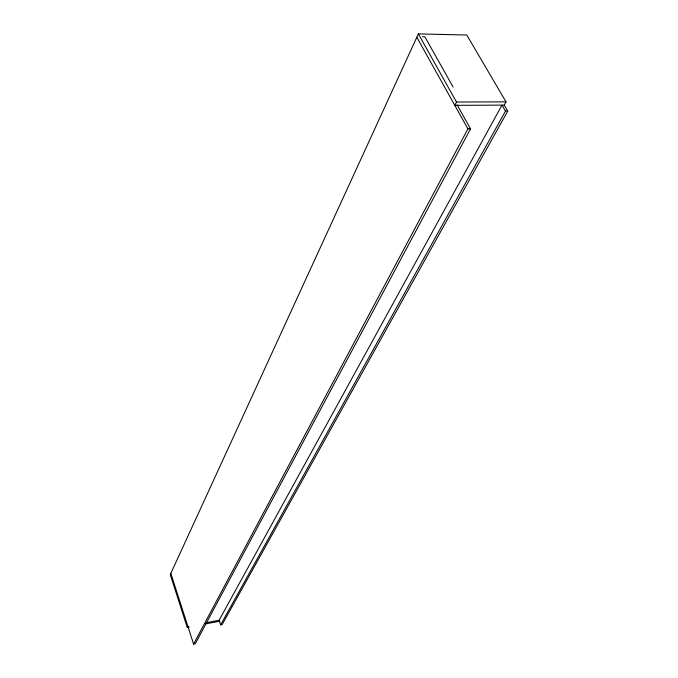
<?xml version="1.0" encoding="UTF-8"?>
<svg xmlns="http://www.w3.org/2000/svg" width="678" height="678" viewBox="0 0 678 678"><rect width="100%" height="100%" fill="white"/><g stroke="black" fill="none" stroke-linecap="round" stroke-linejoin="round"><path stroke-width="1.02" d="M220.638 624.853L505.466 111.099L501.983 105.132L219.104 620.277L220.638 624.853L222.147 624.565L507.72 111.082L504.229 105.115L506.025 101.87L466.795 35.027L418.36 33.9L170.28 574.613L187.221 627.387L189.272 626.997M187.221 627.387L187.823 626.209M418.36 33.9L456.497 102.031L454.802 105.344L504.229 105.115M457.082 104.802L470.524 128.837L195.281 643.761L193.577 644.1L467.93 128.871L416.817 37.256M205.637 623.879L219.969 621.158M206.265 622.718L219.579 620.184M467.93 128.871L470.524 128.837M505.466 111.099L507.72 111.082M456.497 102.031L506.025 101.87M422.47 36.773L424.869 36.824L453.15 87.098M170.848 573.393L193.577 644.1"/></g></svg>
